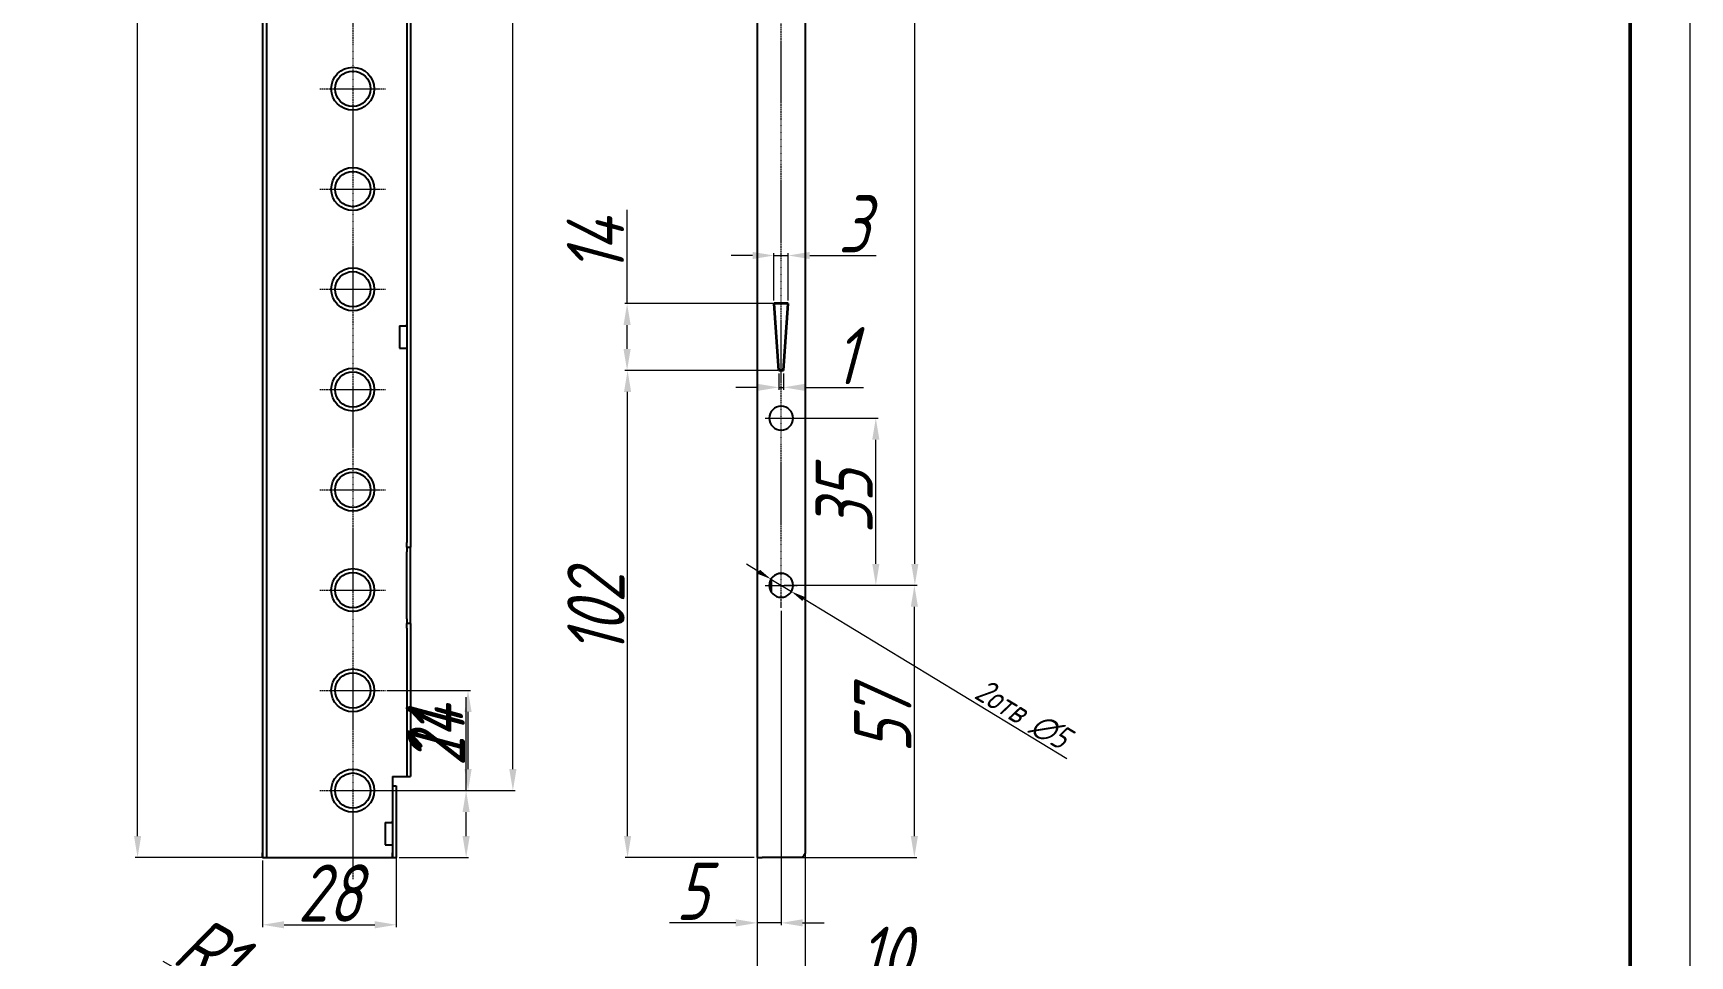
# Model space of a CAD drawing. Header units: millimetres. Extents: x 937859 to 970574, y 987894 to 996517.
# Drawn here: x 938189 to 938536.2, y 988407.7 to 988600.9 of the extents above; entities that cross this region are included whole.
import ezdxf

# ---------------------------------------------------------------- set-up
doc = ezdxf.new("R2010")
doc.units = ezdxf.units.MM
doc.header["$LTSCALE"] = 0.5
doc.linetypes.add('CENTER', pattern=[0.6, 0.375, -0.075, 0.075, -0.075])
doc.layers.add('MD_Visible', color=7, linetype='Continuous', lineweight=25)
doc.styles.add('A2', font='GOST_A.TTF', dxfattribs={"width": 0.955, "oblique": 15, "height": 12})
doc.styles.get("Standard").update_dxf_attribs({"font": 'GOST_A.TTF', "oblique": 15})
doc.dimstyles.new('Annotative', dxfattribs={"dimscale": 0, "dimtxt": 5, "dimasz": 3, "dimexe": 0.1, "dimexo": 0.625, "dimtad": 1, "dimtxsty": 'Standard', "dimcen": 2.5, "dimclrd": 256, "dimclre": 256, "dimclrt": 256, "dimadec": 0, "dimazin": 0, "dimtfac": 1, "dimtmove": 0, "dimatfit": 3, "dimfxl": 1, "dimlwd": 5, "dimlwe": 5, "dimarcsym": 0})
doc.dimstyles.new('ISO-25', dxfattribs={"dimtxt": 12, "dimasz": 4.5, "dimexe": 0.5, "dimexo": 0.625, "dimtad": 1, "dimtxsty": 'A2', "dimcen": 2.5, "dimadec": 0, "dimazin": 0, "dimtfac": 1, "dimtmove": 0, "dimatfit": 3, "dimfxl": 1, "dimlwd": 9, "dimlwe": 9, "dimarcsym": 0})

# ---------------------------------------------------------------- blocks, each defined once
blk = doc.blocks.new('*D443')
at = {"color": 0, "lineweight": 9, "ltscale": 20, "transparency": 16777216}
for p, q in [((938349.75, 988485.29), (938374.2, 988485.29)), ((938373.7, 988432.79), (938373.7, 988480.79)), ((938346.41, 988428.29), (938374.2, 988428.29))]:
    blk.add_line(p, q, dxfattribs=at)
at = {"color": 0, "lineweight": 5, "ltscale": 20, "transparency": 16777216}
for points in [[(938372.95, 988480.79), (938374.45, 988480.79), (938373.7, 988485.29)], [(938372.95, 988432.79), (938374.45, 988432.79), (938373.7, 988428.29)]]:
    blk.add_solid(points, dxfattribs=at)
at = {"layer": 'Defpoints', "color": 0, "lineweight": 5, "ltscale": 20, "transparency": 16777216}
for p in [(938349.12, 988485.29), (938373.7, 988485.29), (938345.78, 988428.29)]:
    blk.add_point(p, dxfattribs=at)
at = {"color": 0, "lineweight": 5, "ltscale": 20, "transparency": 16777216, "insert": (938367.07, 988456.79), "char_height": 12, "attachment_point": 5, "rotation": 90, "style": 'A2'}
blk.add_mtext('57', dxfattribs=at)
blk = doc.blocks.new('*D444')
at = {"color": 0, "lineweight": 9, "ltscale": 20, "transparency": 16777216}
for p, q in [((938355.97, 988779.29), (938374.3, 988779.29)), ((938373.8, 988489.79), (938373.8, 988774.79)), ((938347.85, 988485.29), (938374.3, 988485.29))]:
    blk.add_line(p, q, dxfattribs=at)
at = {"color": 0, "lineweight": 5, "ltscale": 20, "transparency": 16777216}
for points in [[(938373.05, 988774.79), (938374.55, 988774.79), (938373.8, 988779.29)], [(938373.05, 988489.79), (938374.55, 988489.79), (938373.8, 988485.29)]]:
    blk.add_solid(points, dxfattribs=at)
at = {"layer": 'Defpoints', "color": 0, "lineweight": 5, "ltscale": 20, "transparency": 16777216}
for p in [(938355.35, 988779.29), (938373.8, 988779.29), (938347.22, 988485.29)]:
    blk.add_point(p, dxfattribs=at)
at = {"color": 0, "lineweight": 5, "ltscale": 20, "transparency": 16777216, "insert": (938366.27, 988632.29), "char_height": 12, "attachment_point": 5, "rotation": 90, "style": 'A2'}
blk.add_mtext('294%%P0,2', dxfattribs=at)
blk = doc.blocks.new('*D445')
at = {"color": 0, "lineweight": 9, "ltscale": 20, "transparency": 16777216}
for p, q in [((938340.78, 988479.95), (938340.78, 988414.1)), ((938345.78, 988479.95), (938345.78, 988414.1)), ((938336.28, 988414.6), (938322.4, 988414.6)), ((938345.78, 988414.6), (938340.78, 988414.6)), ((938350.28, 988414.6), (938354.78, 988414.6))]:
    blk.add_line(p, q, dxfattribs=at)
at = {"color": 0, "lineweight": 5, "ltscale": 20, "transparency": 16777216}
for points in [[(938336.28, 988415.35), (938336.28, 988413.85), (938340.78, 988414.6)], [(938350.28, 988415.35), (938350.28, 988413.85), (938345.78, 988414.6)]]:
    blk.add_solid(points, dxfattribs=at)
at = {"layer": 'Defpoints', "color": 0, "lineweight": 5, "ltscale": 20, "transparency": 16777216}
for p in [(938340.78, 988480.58), (938345.78, 988480.58), (938340.78, 988414.6)]:
    blk.add_point(p, dxfattribs=at)
at = {"color": 0, "lineweight": 5, "ltscale": 20, "transparency": 16777216, "insert": (938327.09, 988421.23), "char_height": 12, "attachment_point": 5, "style": 'A2'}
blk.add_mtext('5', dxfattribs=at)
blk = doc.blocks.new('*D446')
at = {"color": 0, "lineweight": 9, "ltscale": 20, "transparency": 16777216}
for p, q in [((938279.77, 988442.29), (938279.77, 988461.9)), ((938263.51, 988442.29), (938280.27, 988442.29)), ((938279.77, 988432.79), (938279.77, 988437.79)), ((938265.74, 988428.29), (938280.27, 988428.29))]:
    blk.add_line(p, q, dxfattribs=at)
at = {"color": 0, "lineweight": 5, "ltscale": 20, "transparency": 16777216}
for points in [[(938279.02, 988437.79), (938280.52, 988437.79), (938279.77, 988442.29)], [(938279.02, 988432.79), (938280.52, 988432.79), (938279.77, 988428.29)]]:
    blk.add_solid(points, dxfattribs=at)
at = {"layer": 'Defpoints', "color": 0, "lineweight": 5, "ltscale": 20, "transparency": 16777216}
for p in [(938262.89, 988442.29), (938279.77, 988442.29), (938265.12, 988428.29)]:
    blk.add_point(p, dxfattribs=at)
at = {"color": 0, "lineweight": 5, "ltscale": 20, "transparency": 16777216, "insert": (938273.14, 988454.35), "char_height": 12, "attachment_point": 5, "rotation": 90, "style": 'A2'}
blk.add_mtext('14', dxfattribs=at)
blk = doc.blocks.new('*D375')
at = {"color": 0, "lineweight": 9, "ltscale": 20, "transparency": 16777216}
for p, q in [((938263.15, 988463.29), (938280.67, 988463.29)), ((938280.17, 988446.79), (938280.17, 988458.79)), ((938262.81, 988442.29), (938280.67, 988442.29))]:
    blk.add_line(p, q, dxfattribs=at)
at = {"color": 0, "lineweight": 5, "ltscale": 20, "transparency": 16777216}
for points in [[(938279.42, 988458.79), (938280.92, 988458.79), (938280.17, 988463.29)], [(938279.42, 988446.79), (938280.92, 988446.79), (938280.17, 988442.29)]]:
    blk.add_solid(points, dxfattribs=at)
at = {"layer": 'Defpoints', "color": 0, "lineweight": 5, "ltscale": 20, "transparency": 16777216}
for p in [(938262.52, 988463.29), (938280.17, 988463.29), (938262.18, 988442.29)]:
    blk.add_point(p, dxfattribs=at)
at = {"color": 0, "lineweight": 5, "ltscale": 20, "transparency": 16777216, "insert": (938273.54, 988452.79), "char_height": 12, "attachment_point": 5, "rotation": 90, "style": 'A2'}
blk.add_mtext('21', dxfattribs=at)
blk = doc.blocks.new('*D376')
at = {"color": 0, "lineweight": 9, "ltscale": 20, "transparency": 16777216}
for p, q in [((938263.51, 988820.29), (938290.07, 988820.29)), ((938289.57, 988446.79), (938289.57, 988815.79)), ((938259.12, 988442.29), (938290.07, 988442.29))]:
    blk.add_line(p, q, dxfattribs=at)
at = {"color": 0, "lineweight": 5, "ltscale": 20, "transparency": 16777216}
for points in [[(938288.82, 988815.79), (938290.32, 988815.79), (938289.57, 988820.29)], [(938288.82, 988446.79), (938290.32, 988446.79), (938289.57, 988442.29)]]:
    blk.add_solid(points, dxfattribs=at)
at = {"layer": 'Defpoints', "color": 0, "lineweight": 5, "ltscale": 20, "transparency": 16777216}
for p in [(938262.89, 988820.29), (938289.57, 988820.29), (938258.5, 988442.29)]:
    blk.add_point(p, dxfattribs=at)
at = {"color": 0, "lineweight": 5, "ltscale": 20, "transparency": 16777216, "insert": (938282.94, 988631.29), "char_height": 12, "attachment_point": 5, "rotation": 90, "style": 'A2'}
blk.add_mtext('18x21=378', dxfattribs=at)
blk = doc.blocks.new('*D451')
at = {"lineweight": 5, "ltscale": 20, "transparency": 16777216}
for p, q in [((938341.08, 988488.14), (938338.52, 988489.7)), ((938343.65, 988486.59), (938347.92, 988483.99)), ((938405.67, 988448.94), (938350.49, 988482.43))]:
    blk.add_line(p, q, dxfattribs=at)
for points in [[(938341.34, 988488.57), (938340.82, 988487.71), (938343.65, 988486.59)], [(938350.75, 988482.86), (938350.23, 988482.01), (938347.92, 988483.99)]]:
    blk.add_solid(points, dxfattribs=at)
at = {"layer": 'Defpoints', "color": 0, "lineweight": 5, "ltscale": 20, "transparency": 16777216}
for p in [(938343.65, 988486.59), (938347.92, 988483.99)]:
    blk.add_point(p, dxfattribs=at)
at = {"lineweight": 5, "ltscale": 20, "transparency": 16777216, "insert": (938396.31, 988458.28), "char_height": 5, "attachment_point": 5, "rotation": 328.7403}
blk.add_mtext('2отв ∅5', dxfattribs=at)
blk = doc.blocks.new('*D452')
at = {"color": 0, "lineweight": 9, "ltscale": 20, "transparency": 16777216}
for p, q in [((938265.12, 988429.04), (938265.12, 988413.7)), ((938237.12, 988427.66), (938237.12, 988413.7)), ((938241.62, 988414.2), (938260.62, 988414.2))]:
    blk.add_line(p, q, dxfattribs=at)
at = {"color": 0, "lineweight": 5, "ltscale": 20, "transparency": 16777216}
for points in [[(938241.62, 988414.95), (938241.62, 988413.45), (938237.12, 988414.2)], [(938260.62, 988414.95), (938260.62, 988413.45), (938265.12, 988414.2)]]:
    blk.add_solid(points, dxfattribs=at)
at = {"layer": 'Defpoints', "color": 0, "lineweight": 5, "ltscale": 20, "transparency": 16777216}
for p in [(938265.12, 988429.67), (938237.12, 988428.29), (938265.12, 988414.2)]:
    blk.add_point(p, dxfattribs=at)
at = {"color": 0, "lineweight": 5, "ltscale": 20, "transparency": 16777216, "insert": (938251.12, 988420.83), "char_height": 12, "attachment_point": 5, "style": 'A2'}
blk.add_mtext('28', dxfattribs=at)
blk = doc.blocks.new('*D454')
at = {"color": 0, "lineweight": 9, "ltscale": 20, "transparency": 16777216}
for p, q in [((938340.78, 988433.77), (938340.78, 988400.67)), ((938350.78, 988435.74), (938350.78, 988400.67)), ((938336.28, 988401.17), (938331.78, 988401.17)), ((938340.78, 988401.17), (938350.78, 988401.17)), ((938355.28, 988401.17), (938374.9, 988401.17))]:
    blk.add_line(p, q, dxfattribs=at)
at = {"color": 0, "lineweight": 5, "ltscale": 20, "transparency": 16777216}
for points in [[(938336.28, 988401.92), (938336.28, 988400.42), (938340.78, 988401.17)], [(938355.28, 988401.92), (938355.28, 988400.42), (938350.78, 988401.17)]]:
    blk.add_solid(points, dxfattribs=at)
at = {"layer": 'Defpoints', "color": 0, "lineweight": 5, "ltscale": 20, "transparency": 16777216}
for p in [(938350.78, 988436.36), (938340.78, 988434.4), (938350.78, 988401.17)]:
    blk.add_point(p, dxfattribs=at)
at = {"color": 0, "lineweight": 5, "ltscale": 20, "transparency": 16777216, "insert": (938367.34, 988407.8), "char_height": 12, "attachment_point": 5, "style": 'A2'}
blk.add_mtext('10', dxfattribs=at)
blk = doc.blocks.new('*D457')
at = {"color": 0, "lineweight": 9, "ltscale": 20, "transparency": 16777216}
for p, q in [((938239.96, 988825.29), (938210.42, 988825.29)), ((938210.92, 988432.79), (938210.92, 988820.79)), ((938239.96, 988428.29), (938210.42, 988428.29))]:
    blk.add_line(p, q, dxfattribs=at)
at = {"color": 0, "lineweight": 5, "ltscale": 20, "transparency": 16777216}
for points in [[(938210.17, 988820.79), (938211.67, 988820.79), (938210.92, 988825.29)], [(938210.17, 988432.79), (938211.67, 988432.79), (938210.92, 988428.29)]]:
    blk.add_solid(points, dxfattribs=at)
at = {"layer": 'Defpoints', "color": 0, "lineweight": 5, "ltscale": 20, "transparency": 16777216}
for p in [(938210.92, 988825.29), (938240.58, 988825.29), (938240.58, 988428.29)]:
    blk.add_point(p, dxfattribs=at)
at = {"color": 0, "lineweight": 5, "ltscale": 20, "transparency": 16777216, "insert": (938204.29, 988626.79), "char_height": 12, "attachment_point": 5, "rotation": 90, "style": 'A2'}
blk.add_mtext('397', dxfattribs=at)
blk = doc.blocks.new('*D373')
at = {"color": 0, "lineweight": 9, "ltscale": 20, "transparency": 16777216}
for p, q in [((938216.23, 988406.55), (938233.32, 988396.93)), ((938238.12, 988394.24), (938237.25, 988394.73))]:
    blk.add_line(p, q, dxfattribs=at)
at = {"color": 0, "lineweight": 5, "ltscale": 20, "transparency": 16777216}
blk.add_solid([(938233.69, 988397.59), (938232.96, 988396.28), (938237.25, 988394.73)], dxfattribs=at)
at = {"layer": 'Defpoints', "color": 0, "lineweight": 5, "ltscale": 20, "transparency": 16777216}
for p in [(938237.25, 988394.73), (938238.12, 988394.24)]:
    blk.add_point(p, dxfattribs=at)
at = {"color": 0, "lineweight": 5, "ltscale": 20, "transparency": 16777216, "insert": (938226.07, 988408.62), "char_height": 12, "attachment_point": 5, "rotation": 330.6378, "style": 'A2'}
blk.add_mtext('R1', dxfattribs=at)
blk = doc.blocks.new('*D463')
at = {"color": 0, "lineweight": 9, "ltscale": 20, "transparency": 16777216}
for p, q in [((938346.41, 988520.29), (938366.12, 988520.29)), ((938365.62, 988489.79), (938365.62, 988515.79)), ((938346.41, 988485.29), (938366.12, 988485.29))]:
    blk.add_line(p, q, dxfattribs=at)
at = {"color": 0, "lineweight": 5, "ltscale": 20, "transparency": 16777216}
for points in [[(938364.87, 988515.79), (938366.37, 988515.79), (938365.62, 988520.29)], [(938364.87, 988489.79), (938366.37, 988489.79), (938365.62, 988485.29)]]:
    blk.add_solid(points, dxfattribs=at)
at = {"layer": 'Defpoints', "color": 0, "lineweight": 5, "ltscale": 20, "transparency": 16777216}
for p in [(938345.78, 988520.29), (938365.62, 988520.29), (938345.78, 988485.29)]:
    blk.add_point(p, dxfattribs=at)
at = {"color": 0, "lineweight": 5, "ltscale": 20, "transparency": 16777216, "insert": (938358.99, 988502.79), "char_height": 12, "attachment_point": 5, "rotation": 90, "style": 'A2'}
blk.add_mtext('35', dxfattribs=at)
blk = doc.blocks.new('*D467')
at = {"color": 0, "lineweight": 9, "ltscale": 20, "transparency": 16777216}
for p, q in [((938344.66, 988530.29), (938313.1, 988530.29)), ((938313.6, 988432.79), (938313.6, 988525.79)), ((938340.16, 988428.29), (938313.1, 988428.29))]:
    blk.add_line(p, q, dxfattribs=at)
at = {"color": 0, "lineweight": 5, "ltscale": 20, "transparency": 16777216}
for points in [[(938312.85, 988525.79), (938314.35, 988525.79), (938313.6, 988530.29)], [(938312.85, 988432.79), (938314.35, 988432.79), (938313.6, 988428.29)]]:
    blk.add_solid(points, dxfattribs=at)
at = {"layer": 'Defpoints', "color": 0, "lineweight": 5, "ltscale": 20, "transparency": 16777216}
for p in [(938313.6, 988530.29), (938345.28, 988530.29), (938340.78, 988428.29)]:
    blk.add_point(p, dxfattribs=at)
at = {"color": 0, "lineweight": 5, "ltscale": 20, "transparency": 16777216, "insert": (938306.97, 988479.29), "char_height": 12, "attachment_point": 5, "rotation": 90, "style": 'A2'}
blk.add_mtext('102', dxfattribs=at)
blk = doc.blocks.new('*D468')
at = {"color": 0, "lineweight": 9, "ltscale": 20, "transparency": 16777216}
for p, q in [((938345.28, 988529.66), (938345.28, 988526.25)), ((938346.28, 988529.66), (938346.28, 988526.25)), ((938340.78, 988526.75), (938336.28, 988526.75)), ((938345.28, 988526.75), (938346.28, 988526.75)), ((938350.78, 988526.75), (938363.02, 988526.75))]:
    blk.add_line(p, q, dxfattribs=at)
at = {"color": 0, "lineweight": 5, "ltscale": 20, "transparency": 16777216}
for points in [[(938340.78, 988527.5), (938340.78, 988526), (938345.28, 988526.75)], [(938350.78, 988527.5), (938350.78, 988526), (938346.28, 988526.75)]]:
    blk.add_solid(points, dxfattribs=at)
at = {"layer": 'Defpoints', "color": 0, "lineweight": 5, "ltscale": 20, "transparency": 16777216}
for p in [(938345.28, 988530.29), (938346.28, 988530.29), (938346.28, 988526.75)]:
    blk.add_point(p, dxfattribs=at)
at = {"color": 0, "lineweight": 5, "ltscale": 20, "transparency": 16777216, "insert": (938359.15, 988533.38), "char_height": 12, "attachment_point": 5, "style": 'A2'}
blk.add_mtext('1', dxfattribs=at)
blk = doc.blocks.new('*D469')
at = {"color": 0, "lineweight": 9, "ltscale": 20, "transparency": 16777216}
for p, q in [((938339.78, 988554.36), (938335.28, 988554.36)), ((938344.28, 988544.91), (938344.28, 988554.86)), ((938344.28, 988554.36), (938347.28, 988554.36)), ((938347.28, 988544.91), (938347.28, 988554.86)), ((938351.78, 988554.36), (938365.67, 988554.36))]:
    blk.add_line(p, q, dxfattribs=at)
at = {"color": 0, "lineweight": 5, "ltscale": 20, "transparency": 16777216}
for points in [[(938339.78, 988555.11), (938339.78, 988553.61), (938344.28, 988554.36)], [(938351.78, 988555.11), (938351.78, 988553.61), (938347.28, 988554.36)]]:
    blk.add_solid(points, dxfattribs=at)
at = {"layer": 'Defpoints', "color": 0, "lineweight": 5, "ltscale": 20, "transparency": 16777216}
for p in [(938347.28, 988554.36), (938344.28, 988544.29), (938347.28, 988544.29)]:
    blk.add_point(p, dxfattribs=at)
at = {"color": 0, "lineweight": 5, "ltscale": 20, "transparency": 16777216, "insert": (938360.98, 988560.99), "char_height": 12, "attachment_point": 5, "style": 'A2'}
blk.add_mtext('3', dxfattribs=at)
blk = doc.blocks.new('*D470')
at = {"color": 0, "lineweight": 9, "ltscale": 20, "transparency": 16777216}
for p, q in [((938313.5, 988544.29), (938313.5, 988563.9)), ((938345.16, 988544.29), (938313, 988544.29)), ((938313.5, 988534.79), (938313.5, 988539.79)), ((938345.16, 988530.29), (938313, 988530.29))]:
    blk.add_line(p, q, dxfattribs=at)
at = {"color": 0, "lineweight": 5, "ltscale": 20, "transparency": 16777216}
for points in [[(938312.75, 988539.79), (938314.25, 988539.79), (938313.5, 988544.29)], [(938312.75, 988534.79), (938314.25, 988534.79), (938313.5, 988530.29)]]:
    blk.add_solid(points, dxfattribs=at)
at = {"layer": 'Defpoints', "color": 0, "lineweight": 5, "ltscale": 20, "transparency": 16777216}
for p in [(938313.5, 988544.29), (938345.78, 988544.29), (938345.78, 988530.29)]:
    blk.add_point(p, dxfattribs=at)
at = {"color": 0, "lineweight": 5, "ltscale": 20, "transparency": 16777216, "insert": (938306.87, 988556.35), "char_height": 12, "attachment_point": 5, "rotation": 90, "style": 'A2'}
blk.add_mtext('14', dxfattribs=at)

msp = doc.modelspace()

# ---------------------------------------------------------------- linework, layer by layer
at = {"linetype": 'CENTER', "lineweight": 5}
for p, q in [((938256.018, 988827.273), (938256.018, 988423.721)), ((938345.784, 988480.575), (938345.784, 988782.053)), ((938249.147, 988589.288), (938262.888, 988589.288)), ((938249.147, 988568.288), (938262.888, 988568.288)), ((938249.147, 988547.288), (938262.888, 988547.288)), ((938249.147, 988526.288), (938262.888, 988526.288)), ((938342.444, 988520.288), (938349.124, 988520.288)), ((938249.147, 988505.288), (938262.888, 988505.288)), ((938342.444, 988485.288), (938349.124, 988485.288)), ((938249.147, 988484.288), (938262.888, 988484.288)), ((938249.147, 988463.288), (938262.888, 988463.288)), ((938249.147, 988442.288), (938262.888, 988442.288))]:
    msp.add_line(p, q, dxfattribs=at)
at = {"lineweight": 35, "ltscale": 20}
for p, q in [((938345.284, 988530.288), (938344.284, 988544.288)), ((938346.284, 988530.288), (938347.284, 988544.288))]:
    msp.add_line(p, q, dxfattribs=at)
at = {"lineweight": 5}
msp.add_lwpolyline([(938011.198, 988860.06), (938536.198, 988860.06), (938536.198, 988117.56), (938011.198, 988117.56)], close=True, dxfattribs=at)
at = {"lineweight": 50}
msp.add_lwpolyline([(938061.198, 988847.56), (938523.698, 988847.56), (938523.698, 988130.06), (938061.198, 988130.06)], close=True, dxfattribs=at)
at = {"layer": 'MD_Visible', "extrusion": (0, 1, 0)}
for p, q in [((938340.784, 988825.288), (938340.784, 988428.288)), ((938237.118, 988824.288), (938237.118, 988428.288)), ((938237.918, 988824.288), (938237.918, 988428.288)), ((938267.318, 988824.288), (938267.318, 988494.288)), ((938268.118, 988824.288), (938268.118, 988494.288)), ((938350.784, 988824.288), (938350.784, 988429.288)), ((938265.818, 988539.638), (938267.118, 988539.638)), ((938265.818, 988539.638), (938265.818, 988534.938)), ((938265.818, 988534.938), (938267.118, 988534.938)), ((938267.318, 988493.288), (938267.318, 988494.288)), ((938267.318, 988493.288), (938268.118, 988493.288)), ((938267.318, 988493.288), (938267.318, 988492.288)), ((938267.318, 988478.288), (938267.318, 988492.288)), ((938268.118, 988494.288), (938268.118, 988493.288)), ((938268.118, 988492.288), (938268.118, 988493.288)), ((938268.118, 988478.288), (938268.118, 988492.288)), ((938343.784, 988483.788), (938343.784, 988486.788)), ((938267.318, 988478.288), (938267.318, 988477.288)), ((938268.118, 988477.288), (938268.118, 988478.288)), ((938268.118, 988477.288), (938267.318, 988477.288)), ((938267.318, 988476.288), (938267.318, 988477.288)), ((938267.318, 988476.288), (938267.318, 988445.288)), ((938268.118, 988477.288), (938268.118, 988476.288)), ((938268.118, 988476.288), (938268.118, 988445.288)), ((938264.318, 988445.288), (938264.318, 988428.288)), ((938264.318, 988445.288), (938268.118, 988445.288)), ((938264.318, 988443.288), (938265.118, 988443.288)), ((938265.118, 988443.288), (938265.118, 988428.288)), ((938262.818, 988435.638), (938264.118, 988435.638)), ((938262.818, 988435.638), (938262.818, 988430.938)), ((938237.118, 988428.288), (938237.118, 988429.288)), ((938237.918, 988429.288), (938237.918, 988428.288)), ((938262.818, 988430.938), (938264.118, 988430.938)), ((938264.318, 988428.288), (938264.318, 988429.288)), ((938265.118, 988429.288), (938265.118, 988428.288)), ((938237.118, 988428.288), (938237.918, 988428.288)), ((938237.918, 988428.288), (938238.118, 988428.288)), ((938238.118, 988428.288), (938264.118, 988428.288)), ((938264.118, 988428.288), (938264.318, 988428.288)), ((938264.318, 988428.288), (938265.118, 988428.288)), ((938340.784, 988428.288), (938341.784, 988428.288)), ((938349.784, 988428.288), (938341.784, 988428.288))]:
    msp.add_line(p, q, dxfattribs=at)
at = {"layer": 'MD_Visible', "lineweight": 35, "extrusion": (0, 1, 0)}
for p, q in [((938347.284, 988544.288), (938344.284, 988544.288)), ((938346.284, 988530.288), (938345.284, 988530.288))]:
    msp.add_line(p, q, dxfattribs=at)
at = {"layer": 'MD_Visible'}
for centre, radius in [((938256.018, 988589.288), 4.5), ((938256.018, 988589.288), 3.7), ((938256.018, 988568.288), 4.5), ((938256.018, 988568.288), 3.7), ((938256.018, 988547.288), 4.5), ((938256.018, 988547.288), 3.7), ((938256.018, 988526.288), 4.5), ((938256.018, 988526.288), 3.7), ((938256.018, 988505.288), 4.5), ((938256.018, 988505.288), 3.7), ((938256.018, 988484.288), 4.5), ((938256.018, 988484.288), 3.7), ((938256.018, 988463.288), 4.5), ((938256.018, 988463.288), 3.7), ((938256.018, 988442.288), 4.5), ((938256.018, 988442.288), 3.7)]:
    msp.add_circle(centre, radius, dxfattribs=at)
at = {"layer": 'MD_Visible', "extrusion": (2.24271e-16, 0, -1)}
for centre in [(-938345.784, 988520.288), (-938345.784, 988485.288)]:
    msp.add_circle(centre, 2.5, dxfattribs=at)
at = {"layer": 'MD_Visible', "extrusion": (1.22465e-16, 0, -1)}
for centre, start, end in [((-938267.118, 988539.838), 180, 270), ((-938267.118, 988534.738), 90, 180), ((-938264.118, 988435.838), 180, 270), ((-938264.118, 988430.738), 90, 180)]:
    msp.add_arc(centre, 0.2, start, end, dxfattribs=at)
at = {"layer": 'MD_Visible', "extrusion": (2.24271e-16, 3.64604e-55, -1)}
msp.add_arc((-938349.784, 988429.288), 1, 180, 270, dxfattribs=at)

# ---------------------------------------------------------------- dimensions: what is measured, and where the dimension line sits
at = {"lineweight": 5, "ltscale": 20}
for base, p1, p2, picture, middle in [((938210.917, 988825.288), (938240.58, 988428.288), (938240.58, 988825.288), '*D457', (938204.288, 988626.788)), ((938313.499, 988544.288), (938345.784, 988530.288), (938345.784, 988544.288), '*D470', (938306.869, 988556.347)), ((938313.599, 988530.288), (938340.784, 988428.288), (938345.284, 988530.288), '*D467', (938306.969, 988479.288)), ((938365.616, 988520.288), (938345.784, 988485.288), (938345.784, 988520.288), '*D463', (938358.987, 988502.788)), ((938373.704, 988485.288), (938345.784, 988428.288), (938349.124, 988485.288), '*D443', (938367.074, 988456.788)), ((938280.166, 988463.288), (938262.183, 988442.288), (938262.523, 988463.288), '*D375', (938273.537, 988452.788)), ((938279.766, 988442.288), (938265.118, 988428.288), (938262.888, 988442.288), '*D446', (938273.137, 988454.347))]:
    dim = msp.add_linear_dim(base=base, p1=p1, p2=p2, angle=90, dimstyle='ISO-25', override={"dimtxt": 5}, dxfattribs=at)
    dim.commit()
    dim.dimension.update_dxf_attribs({"geometry": picture, "text_midpoint": middle})
for base, p1, p2, text, picture, middle in [((938289.572, 988820.288), (938258.495, 988442.288), (938262.888, 988820.288), '18x21=<>', '*D376', (938282.942, 988631.288)), ((938373.804, 988779.288), (938347.224, 988485.288), (938355.349, 988779.288), '<>%%P0,2', '*D444', (938366.274, 988632.288))]:
    dim = msp.add_linear_dim(base=base, p1=p1, p2=p2, angle=90, text=text, dimstyle='ISO-25', override={"dimtxt": 5}, dxfattribs=at)
    dim.commit()
    dim.dimension.update_dxf_attribs({"geometry": picture, "text_midpoint": middle})
dim = msp.add_linear_dim(base=(938347.284, 988554.358), p1=(938344.284, 988544.288), p2=(938347.284, 988544.288), dimstyle='ISO-25', dxfattribs=at)
dim.commit()
dim.dimension.update_dxf_attribs({"geometry": '*D469', "text_midpoint": (938360.975, 988560.987)})
for base, p1, p2, override, picture, middle in [((938346.284, 988526.748), (938345.284, 988530.288), (938346.284, 988530.288), {"dimtxt": 4.5}, '*D468', (938359.152, 988533.378)), ((938340.784, 988414.603), (938345.784, 988480.575), (938340.784, 988480.575), {"dimtxt": 5}, '*D445', (938327.093, 988421.232)), ((938350.784, 988401.174), (938340.784, 988434.398), (938350.784, 988436.363), {"dimtxt": 5}, '*D454', (938367.342, 988407.804)), ((938265.118, 988414.199), (938237.118, 988428.288), (938265.118, 988429.669), {"dimtxt": 5}, '*D452', (938251.118, 988420.829))]:
    dim = msp.add_linear_dim(base=base, p1=p1, p2=p2, dimstyle='ISO-25', override=override, dxfattribs=at)
    dim.commit()
    dim.dimension.update_dxf_attribs({"geometry": picture, "text_midpoint": middle})
dim = msp.add_diameter_dim_2p(p1=(938343.647, 988486.586), p2=(938347.921, 988483.991), text='2отв <>', dimstyle='Annotative', override={"dimtxt": 5}, dxfattribs=at)
dim.commit()
dim.dimension.update_dxf_attribs({"geometry": '*D451', "text_midpoint": (938394.683, 988455.604), "dimtype": 163})
dim = msp.add_radius_dim(center=(938238.118, 988394.238), mpoint=(938237.246, 988394.728), dimstyle='ISO-25', override={"dimtxt": 5}, dxfattribs=at)
dim.commit()
dim.dimension.update_dxf_attribs({"geometry": '*D373', "text_midpoint": (938226.065, 988408.625)})

doc.saveas('drawing.dxf')
